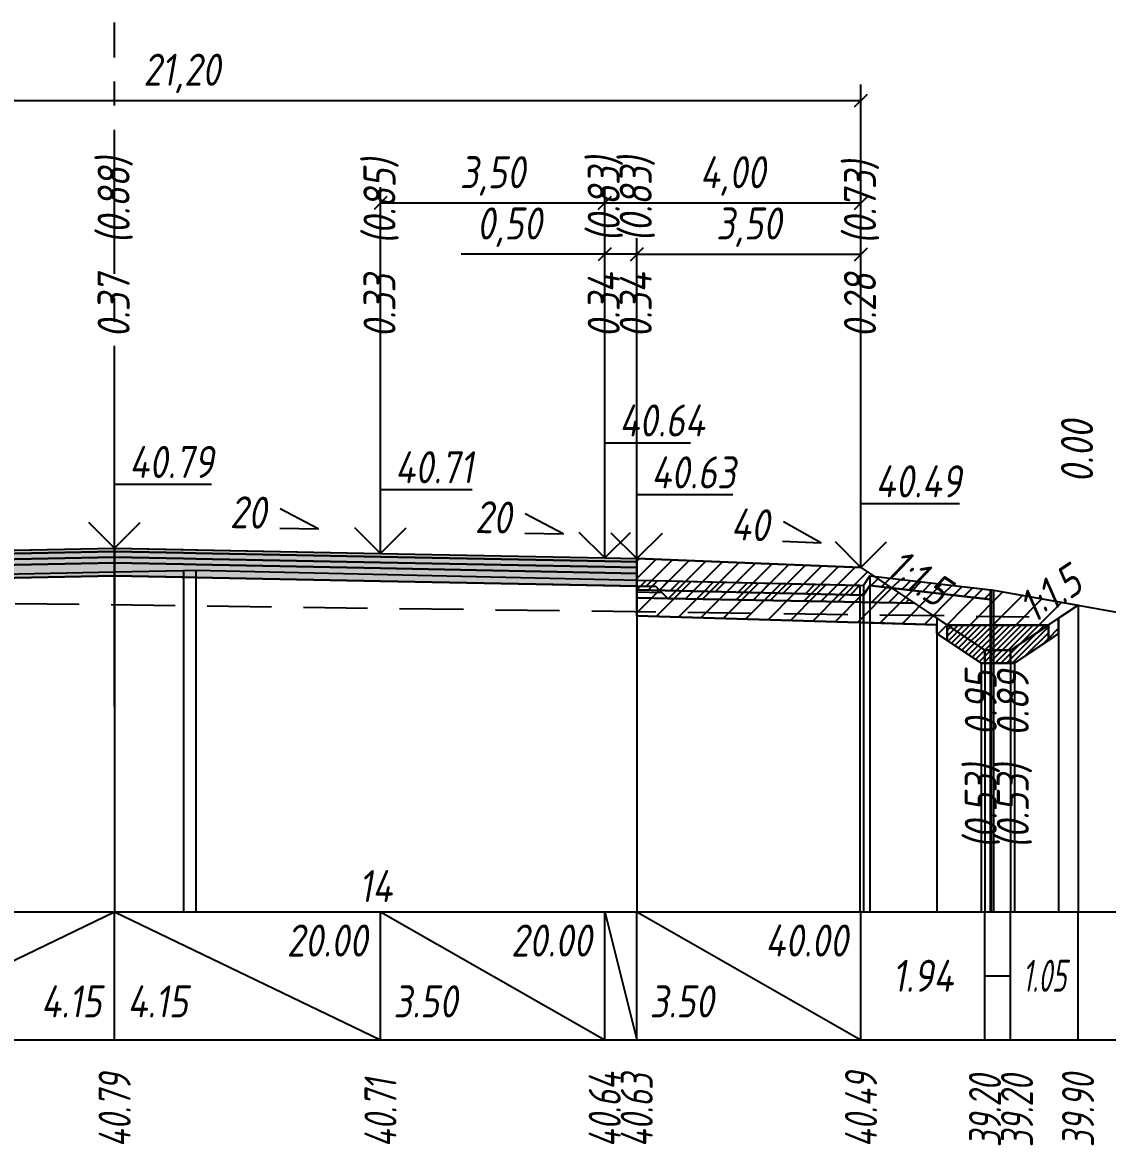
# Model space of a CAD drawing. Extents: x -717 to 1451, y -133302 to 233.
# Drawn here: x 163.4 to 248.1, y -112340.3 to -112252.6 of the extents above; entities that cross this region are included whole.
import ezdxf
from ezdxf.enums import TextEntityAlignment as Align

# ---------------------------------------------------------------- set-up
doc = ezdxf.new("R2010")
doc.units = 0
doc.linetypes.add('осевая2', pattern=[1.125, 0.75, -0.125, 0.125, -0.125])
doc.linetypes.add('штриховая', pattern=[0.75, 0.5, -0.25])
for name, color, linetype in [('Интерполированный поперечник', 2, 'Continuous'), ('Код_514', 1, 'Continuous'), ('Контур_0', 7, 'Continuous'), ('Контур_2521', 7, 'Continuous'), ('Контур_2564', 7, 'Continuous'), ('Контур_2660', 7, 'Continuous'), ('Контур_2665', 7, 'Continuous'), ('Контур_400', 7, 'Continuous'), ('Контур_508', 7, 'Continuous'), ('Контур_512', 7, 'Continuous'), ('Контур_513', 7, 'Continuous'), ('Контур_818', 7, 'Continuous'), ('Красный поперечник', 1, 'Continuous'), ('Объём_2501', 7, 'Continuous'), ('Объём_2564', 7, 'Continuous'), ('Объём_2650', 7, 'Continuous'), ('Объём_2660', 7, 'Continuous'), ('Объём_2661', 7, 'Continuous'), ('Объём_2662', 7, 'Continuous'), ('Объём_2663', 7, 'Continuous'), ('Объём_2664', 7, 'Continuous'), ('Объём_2665', 7, 'Continuous'), ('Объём_2666', 7, 'Continuous'), ('Объём_2667', 7, 'Continuous'), ('Объём_2668', 7, 'Continuous'), ('Объём_2669', 7, 'Continuous'), ('Объём_2675', 7, 'Continuous'), ('Ось', 1, 'осевая2'), ('Откосы', 7, 'Continuous'), ('Отметки покрытия', 7, 'Continuous'), ('Рабочие отметки', 7, 'Continuous'), ('Рабочие отметки доп.', 7, 'Continuous'), ('Слои выравнивания', 7, 'Continuous'), ('Таблица', 7, 'Continuous'), ('Уклоны проезжей части', 7, 'Continuous'), ('Черный поперечник', 3, 'Continuous')]:
    doc.layers.add(name, color=color, linetype=linetype)
for name, color, linetype, true_color in [('Контур_2540', 2, 'Continuous', 0xffff00), ('Контур_2560', 2, 'Continuous', 0xffff00), ('Контур_2561', 7, 'Continuous', 0xff8040), ('Контур_2562', 3, 'Continuous', 0x00ff00), ('Контур_2563', 7, 'Continuous', 0xff8000), ('Контур_2570', 7, 'Continuous', 0x80ff00), ('Контур_2583', 3, 'Continuous', 0x00ff00), ('Контур_2584', 3, 'Continuous', 0x00ff00), ('Контур_2725', 7, 'Continuous', 0x323232), ('Контур_2736', 4, 'Continuous', 0x00ffff), ('Контур_2737', 4, 'Continuous', 0x00ffff), ('Контур_2738', 4, 'Continuous', 0x00ffff), ('Контур_2739', 4, 'Continuous', 0x00ffff), ('Контур_2741', 4, 'Continuous', 0x00ffff), ('Контур_2742', 4, 'Continuous', 0x00ffff), ('Контур_2743', 4, 'Continuous', 0x00ffff), ('Контур_2744', 7, 'Continuous', 0xa4ffff), ('Контур_2745', 7, 'Continuous', 0xa4ffff), ('Контур_2747', 4, 'Continuous', 0x00ffff), ('Контур_2748', 4, 'Continuous', 0x00ffff), ('Контур_2749', 4, 'Continuous', 0x00ffff), ('Контур_2750', 4, 'Continuous', 0x00ffff), ('Контур_2751', 4, 'Continuous', 0x00ffff), ('Контур_2752', 4, 'Continuous', 0x00ffff), ('Контур_2760', 7, 'Continuous', 0x323232), ('Контур_2761', 7, 'Continuous', 0x323232), ('Контур_2762', 7, 'Continuous', 0x323232), ('Контур_2763', 7, 'Continuous', 0x323232), ('Контур_402', 7, 'Continuous', 0xff6464), ('Контур_703', 4, 'Continuous', 0x00ffff), ('Контур_705', 4, 'Continuous', 0x00ffff), ('Контур_707', 4, 'Continuous', 0x00ffff), ('Контур_720', 131, 'Continuous', 0xaaffff), ('Объём_2520', 7, 'Continuous', 0x80ffff), ('Объём_2540', 2, 'Continuous', 0xffff00), ('Объём_2560', 2, 'Continuous', 0xffff00), ('Объём_2561', 7, 'Continuous', 0xff8040), ('Объём_2562', 3, 'Continuous', 0x00ff00), ('Объём_2563', 7, 'Continuous', 0xff8000), ('Объём_2570', 7, 'Continuous', 0x80ff00), ('Объём_2583', 3, 'Continuous', 0x00ff00), ('Объём_2584', 3, 'Continuous', 0x00ff00), ('Объём_2593', 3, 'Continuous', 0x00ff00), ('Объём_2597', 3, 'Continuous', 0x00ff00), ('Объём_2600', 7, 'Continuous', 0x808000), ('Объём_2620', 2, 'Continuous', 0xffff00), ('Объём_2746', 2, 'Continuous', 0xffff00)]:
    doc.layers.add(name, color=color, linetype=linetype, true_color=true_color)
doc.styles.get("Standard").update_dxf_attribs({"font": 'txt', "height": 2.5})
doc.styles.add('М', font='romand.shx', dxfattribs={"width": 0.8, "oblique": 10, "height": 2.5})
doc.dimstyles.new('ISO-25', dxfattribs={"dimtxt": 2.5, "dimasz": 2.5, "dimexe": 1.25, "dimexo": 0.625, "dimtad": 1, "dimtxsty": 'Standard', "dimcen": 2.5, "dimadec": 0, "dimazin": 0, "dimtfac": 1, "dimtmove": 0, "dimatfit": 3, "dimfxl": 1, "dimarcsym": 0})

# ---------------------------------------------------------------- blocks, each defined once
blk = doc.blocks.new('_Oblique')
at = {"color": 0, "linetype": 'ByBlock', "lineweight": -2}
blk.add_line((-0.5, -0.5), (0.5, 0.5), dxfattribs=at)
blk = doc.blocks.new('*D2304')
at = {"color": 0, "lineweight": -2, "transparency": 16777216}
for p, q in [((211.358, -112293.885), (211.358, -112269.445)), ((228.858, -112294.585), (228.858, -112269.445)), ((211.358, -112270.695), (228.858, -112270.695))]:
    blk.add_line(p, q, dxfattribs=at)
at = {"layer": 'Defpoints', "color": 0, "transparency": 16777216}
for p in [(228.858, -112270.695), (211.358, -112294.51), (228.858, -112295.21)]:
    blk.add_point(p, dxfattribs=at)
at = {"color": 0, "lineweight": -2, "transparency": 16777216, "rotation": 180}
blk.add_blockref('_Oblique', (211.358, -112270.695), dxfattribs=at)
at = {"color": 0, "lineweight": -2, "transparency": 16777216}
blk.add_blockref('_Oblique', (228.858, -112270.695), dxfattribs=at)
at = {"color": 0, "transparency": 16777216, "insert": (220.108, -112268.582), "char_height": 2.5, "width": 9.58333, "attachment_point": 5, "style": 'М'}
blk.add_mtext('3,50', dxfattribs=at)
blk = doc.blocks.new('*D2306')
at = {"color": 0, "lineweight": -2, "transparency": 16777216}
for p, q in [((208.858, -112293.835), (208.858, -112269.445)), ((211.358, -112293.885), (211.358, -112269.445)), ((208.858, -112270.695), (197.666, -112270.695)), ((211.358, -112270.695), (208.858, -112270.695))]:
    blk.add_line(p, q, dxfattribs=at)
at = {"layer": 'Defpoints', "color": 0, "transparency": 16777216}
for p in [(211.358, -112270.695), (208.858, -112294.46), (211.358, -112294.51)]:
    blk.add_point(p, dxfattribs=at)
at = {"color": 0, "lineweight": -2, "transparency": 16777216, "rotation": 180}
blk.add_blockref('_Oblique', (208.858, -112270.695), dxfattribs=at)
at = {"color": 0, "lineweight": -2, "transparency": 16777216}
blk.add_blockref('_Oblique', (211.358, -112270.695), dxfattribs=at)
at = {"color": 0, "transparency": 16777216, "insert": (201.428, -112268.582), "char_height": 2.5, "width": 9.16667, "attachment_point": 5, "style": 'М'}
blk.add_mtext('0,50', dxfattribs=at)
blk = doc.blocks.new('*D2308')
at = {"color": 0, "lineweight": -2, "transparency": 16777216}
for p, q in [((191.358, -112293.485), (191.358, -112265.445)), ((208.858, -112293.835), (208.858, -112265.445)), ((208.858, -112266.695), (191.358, -112266.695))]:
    blk.add_line(p, q, dxfattribs=at)
at = {"layer": 'Defpoints', "color": 0, "transparency": 16777216}
for p in [(191.358, -112266.695), (191.358, -112294.11), (208.858, -112294.46)]:
    blk.add_point(p, dxfattribs=at)
at = {"color": 0, "lineweight": -2, "transparency": 16777216, "rotation": 180}
blk.add_blockref('_Oblique', (191.358, -112266.695), dxfattribs=at)
at = {"color": 0, "lineweight": -2, "transparency": 16777216}
blk.add_blockref('_Oblique', (208.858, -112266.695), dxfattribs=at)
at = {"color": 0, "transparency": 16777216, "insert": (200.108, -112264.582), "char_height": 2.5, "width": 9.58333, "attachment_point": 5, "style": 'М'}
blk.add_mtext('3,50', dxfattribs=at)
blk = doc.blocks.new('*D2309')
at = {"color": 0, "lineweight": -2, "transparency": 16777216}
for p, q in [((208.858, -112293.835), (208.858, -112265.445)), ((228.858, -112294.585), (228.858, -112265.445)), ((228.858, -112266.695), (208.858, -112266.695))]:
    blk.add_line(p, q, dxfattribs=at)
at = {"layer": 'Defpoints', "color": 0, "transparency": 16777216}
for p in [(208.858, -112266.695), (208.858, -112294.46), (228.858, -112295.21)]:
    blk.add_point(p, dxfattribs=at)
at = {"color": 0, "lineweight": -2, "transparency": 16777216, "rotation": 180}
blk.add_blockref('_Oblique', (208.858, -112266.695), dxfattribs=at)
at = {"color": 0, "lineweight": -2, "transparency": 16777216}
blk.add_blockref('_Oblique', (228.858, -112266.695), dxfattribs=at)
at = {"color": 0, "transparency": 16777216, "insert": (218.858, -112264.582), "char_height": 2.5, "width": 9.16667, "attachment_point": 5, "style": 'М'}
blk.add_mtext('4,00', dxfattribs=at)
blk = doc.blocks.new('*D2311')
at = {"color": 0, "lineweight": -2, "transparency": 16777216}
for p, q in [((122.858, -112294.165), (122.858, -112257.445)), ((228.858, -112294.585), (228.858, -112257.445)), ((122.858, -112258.695), (228.858, -112258.695))]:
    blk.add_line(p, q, dxfattribs=at)
at = {"layer": 'Defpoints', "color": 0, "transparency": 16777216}
for p in [(228.858, -112258.695), (122.858, -112294.79), (228.858, -112295.21)]:
    blk.add_point(p, dxfattribs=at)
at = {"color": 0, "lineweight": -2, "transparency": 16777216, "rotation": 180}
blk.add_blockref('_Oblique', (122.858, -112258.695), dxfattribs=at)
at = {"color": 0, "lineweight": -2, "transparency": 16777216}
blk.add_blockref('_Oblique', (228.858, -112258.695), dxfattribs=at)
at = {"color": 0, "transparency": 16777216, "insert": (175.858, -112256.582), "char_height": 2.5, "width": 11.25, "attachment_point": 5, "style": 'М'}
blk.add_mtext('21,20', dxfattribs=at)

msp = doc.modelspace()

# ---------------------------------------------------------------- hatches: boundary and pattern name
at = {"layer": 'Объём_2563'}
h = msp.add_hatch(dxfattribs=at)
h.set_pattern_fill('ANSI31', color=256, scale=0.3)
h.paths.add_polyline_path([(213.776, -112297.546), (212.858, -112296.627), (211.358, -112296.597), (211.358, -112294.447), (228.858, -112295.147), (233.033, -112297.931)])
at = {"layer": 'Объём_2570'}
h = msp.add_hatch(dxfattribs=at)
h.set_pattern_fill('ANSI31', color=256, scale=0.2)
h.paths.add_polyline_path([(239.028, -112297.644), (229.552, -112296.536), (229.052, -112297.287), (211.358, -112296.882), (211.358, -112296.132), (229.052, -112296.537), (229.552, -112295.786), (239.028, -112296.894)])
at = {"layer": 'Объём_2600'}
h = msp.add_hatch(dxfattribs=at)
h.set_pattern_fill('ANSI31', color=6, scale=0.4)
h.paths.add_polyline_path([(229.052, -112297.287), (229.552, -112296.536), (239.028, -112297.644), (239.028, -112296.894), (239.212, -112296.916), (245.797, -112298.09), (244.284, -112299.098), (244.284, -112300.3), (243.484, -112300.833), (243.484, -112299.632), (235.585, -112299.632), (235.585, -112300.833), (234.784, -112300.3), (234.784, -112299.608), (211.358, -112298.905), (211.358, -112296.882)])
at = {"layer": 'Объём_2620'}
h = msp.add_hatch(dxfattribs=at)
h.set_pattern_fill('ANSI31', color=2, scale=0.1)
h.paths.add_polyline_path([(235.585, -112299.632), (243.484, -112299.632), (243.484, -112300.833), (240.837, -112302.598), (238.232, -112302.598), (235.585, -112300.833)])
at = {"layer": 'Слои выравнивания'}
for color, points in [(2, [(129.858, -112294.447), (132.358, -112294.397), (135.598, -112294.332), (149.858, -112294.047), (170.608, -112293.632), (170.608, -112293.882), (149.858, -112294.297), (135.598, -112294.582), (132.358, -112294.647), (129.858, -112294.697)]), (3, [(129.858, -112294.697), (132.358, -112294.647), (135.598, -112294.582), (149.858, -112294.297), (170.608, -112293.882), (170.608, -112294.332), (149.858, -112294.747), (135.598, -112295.032), (132.358, -112295.097), (129.858, -112295.147)]), (2, [(170.608, -112293.632), (175.983, -112293.74), (176.956, -112293.759), (191.358, -112294.047), (208.858, -112294.397), (211.358, -112294.447), (211.358, -112294.697), (208.858, -112294.647), (191.358, -112294.297), (176.956, -112294.009), (175.983, -112293.99), (170.608, -112293.882)]), (3, [(170.608, -112293.882), (175.983, -112293.99), (176.956, -112294.009), (191.358, -112294.297), (208.858, -112294.647), (211.358, -112294.697), (211.358, -112295.147), (208.858, -112295.097), (191.358, -112294.747), (176.956, -112294.459), (175.983, -112294.44), (170.608, -112294.332)]), (4, [(129.858, -112295.147), (132.358, -112295.097), (135.598, -112295.032), (149.858, -112294.747), (170.608, -112294.332), (170.608, -112294.782), (149.858, -112295.197), (135.598, -112295.482), (132.358, -112295.547), (129.858, -112295.597)]), (5, [(129.858, -112295.597), (132.358, -112295.547), (135.598, -112295.482), (149.858, -112295.197), (170.608, -112294.782), (170.608, -112295.782), (149.858, -112296.197), (135.598, -112296.482), (132.358, -112296.547), (129.858, -112296.597)]), (4, [(170.608, -112294.332), (175.983, -112294.44), (176.956, -112294.459), (191.358, -112294.747), (208.858, -112295.097), (211.358, -112295.147), (211.358, -112295.597), (208.858, -112295.547), (191.358, -112295.197), (176.956, -112294.909), (175.983, -112294.89), (170.608, -112294.782)]), (5, [(170.608, -112294.782), (175.983, -112294.89), (176.956, -112294.909), (191.358, -112295.197), (208.858, -112295.547), (211.358, -112295.597), (211.358, -112296.597), (208.858, -112296.547), (191.358, -112296.197), (176.956, -112295.909), (175.983, -112295.89), (170.608, -112295.782)])]:
    msp.add_hatch(color=color, dxfattribs=at).paths.add_polyline_path(points)

# ---------------------------------------------------------------- linework, layer by layer
at = {"layer": 'Интерполированный поперечник', "linetype": 'штриховая', "ltscale": 10, "flags": 128}
msp.add_lwpolyline([(110.348, -112297.251), (241.985, -112298.98)], dxfattribs=at)
at = {"layer": 'Код_514'}
for p, q in [((149.858, -112332), (170.608, -112322)), ((170.608, -112332), (170.608, -112322)), ((170.608, -112322), (191.358, -112332)), ((191.358, -112332), (191.358, -112322)), ((191.358, -112322), (208.858, -112332)), ((208.858, -112332), (208.858, -112322)), ((208.858, -112322), (211.358, -112332)), ((211.358, -112332), (211.358, -112322)), ((211.358, -112322), (228.858, -112332)), ((228.858, -112332), (228.858, -112322)), ((238.534, -112332), (238.534, -112322)), ((240.534, -112332), (240.534, -112322)), ((245.797, -112332), (245.797, -112322)), ((238.534, -112327), (240.534, -112327))]:
    msp.add_line(p, q, dxfattribs=at)
at = {"layer": 'Контур_0', "flags": 128}
for points in [[(228.858, -112295.147), (234.459, -112298.881), (234.459, -112298.881), (234.459, -112298.881), (234.459, -112298.881), (234.459, -112298.881), (234.459, -112298.881), (234.459, -112298.881), (234.459, -112298.881), (234.459, -112298.881), (234.459, -112298.881), (234.459, -112298.881), (234.459, -112298.881), (234.459, -112298.881), (234.459, -112298.881), (238.534, -112301.598)], [(228.858, -112295.147), (234.459, -112298.881), (234.459, -112298.881), (234.459, -112298.881), (234.459, -112298.881), (234.459, -112298.881), (234.459, -112298.881), (234.459, -112298.881), (234.459, -112298.881), (234.459, -112298.881), (234.459, -112298.881), (234.459, -112298.881), (234.459, -112298.881), (234.459, -112298.881), (234.459, -112298.881), (238.534, -112301.598), (240.534, -112301.598), (245.797, -112298.09), (245.797, -112298.09), (245.797, -112298.09), (245.797, -112298.09), (245.797, -112298.09), (245.797, -112298.09), (245.797, -112298.09), (245.797, -112298.09), (245.797, -112298.09), (245.797, -112298.09), (245.797, -112298.09), (245.797, -112298.09), (245.797, -112298.09)], [(211.358, -112297.497), (211.358, -112296.597), (212.858, -112296.627), (213.776, -112297.546), (211.358, -112297.497), (211.358, -112297.497)], [(211.358, -112296.597), (212.858, -112296.627), (213.776, -112297.546), (233.033, -112297.931)]]:
    msp.add_lwpolyline(points, dxfattribs=at)
at = {"layer": 'Контур_2521', "color": 250, "flags": 128}
msp.add_lwpolyline([(211.358, -112297.047), (213.317, -112297.086)], dxfattribs=at)
at = {"layer": 'Контур_2540', "flags": 128}
msp.add_lwpolyline([(211.358, -112297.497), (233.033, -112297.931), (234.784, -112299.098), (234.784, -112299.608), (211.358, -112298.905), (211.358, -112297.497), (211.358, -112297.497)], dxfattribs=at)
at = {"layer": 'Контур_2560', "flags": 128}
msp.add_lwpolyline([(211.358, -112294.447), (228.858, -112295.147), (228.858, -112295.147), (228.858, -112295.147)], dxfattribs=at)
at = {"layer": 'Контур_2561', "flags": 128}
msp.add_lwpolyline([(211.358, -112294.447), (211.358, -112294.447), (228.858, -112295.147), (228.858, -112295.147), (211.358, -112294.447)], dxfattribs=at)
at = {"layer": 'Контур_2562', "flags": 128}
msp.add_lwpolyline([(228.858, -112295.147), (228.858, -112295.147), (228.858, -112295.147), (228.858, -112295.147), (228.858, -112295.147)], dxfattribs=at)
at = {"layer": 'Контур_2563', "flags": 128}
msp.add_lwpolyline([(213.776, -112297.546), (212.858, -112296.627), (211.358, -112296.597), (211.358, -112294.447), (228.858, -112295.147), (233.033, -112297.931), (213.776, -112297.546), (213.776, -112297.546)], dxfattribs=at)
at = {"layer": 'Контур_2564', "flags": 128}
msp.add_lwpolyline([(211.358, -112294.447), (228.858, -112295.147)], dxfattribs=at)
at = {"layer": 'Контур_2570', "flags": 128}
msp.add_lwpolyline([(211.358, -112296.882), (228.774, -112297.28), (229.052, -112297.287), (229.552, -112296.536), (238.931, -112297.632), (239.028, -112297.644), (239.028, -112296.894), (239.212, -112296.916), (250.567, -112298.94), (257.309, -112299.666), (264.32, -112301.142), (270.797, -112302)], dxfattribs=at)
at = {"layer": 'Контур_2583', "flags": 128}
for points in [[(238.534, -112301.598), (234.784, -112299.098), (234.784, -112300.3), (238.232, -112302.598), (238.534, -112302.598), (238.534, -112301.598)], [(244.284, -112300.3), (244.284, -112299.098), (240.534, -112301.598), (240.534, -112302.598), (240.837, -112302.598), (244.284, -112300.3)]]:
    msp.add_lwpolyline(points, dxfattribs=at)
at = {"layer": 'Контур_2584', "flags": 128}
msp.add_lwpolyline([(238.534, -112301.598), (238.534, -112302.598), (240.534, -112302.598), (240.534, -112301.598), (238.534, -112301.598)], dxfattribs=at)
at = {"layer": 'Контур_2660', "flags": 128}
msp.add_lwpolyline([(211.358, -112298.905), (234.784, -112299.608)], dxfattribs=at)
at = {"layer": 'Контур_2665', "flags": 128}
msp.add_lwpolyline([(228.858, -112295.147), (228.858, -112295.147)], dxfattribs=at)
at = {"layer": 'Контур_2725', "flags": 128}
msp.add_lwpolyline([(129.858, -112296.597), (132.358, -112296.547), (135.598, -112296.482), (149.858, -112296.197), (170.608, -112295.782), (175.983, -112295.89), (176.956, -112295.909), (191.358, -112296.197), (208.858, -112296.547), (211.358, -112296.597)], dxfattribs=at)
at = {"layer": 'Контур_2736', "flags": 128}
for points in [[(228.858, -112295.147), (234.459, -112298.881)], [(234.459, -112298.881), (238.534, -112301.598)]]:
    msp.add_lwpolyline(points, dxfattribs=at)
at = {"layer": 'Контур_2737', "flags": 128}
msp.add_lwpolyline([(234.459, -112298.881), (234.459, -112298.881)], dxfattribs=at)
at = {"layer": 'Контур_2738', "flags": 128}
msp.add_lwpolyline([(234.459, -112298.881), (234.459, -112298.881)], dxfattribs=at)
at = {"layer": 'Контур_2739', "flags": 128}
msp.add_lwpolyline([(234.459, -112298.881), (234.459, -112298.881)], dxfattribs=at)
at = {"layer": 'Контур_2741', "flags": 128}
msp.add_lwpolyline([(245.797, -112298.09), (245.797, -112298.09)], dxfattribs=at)
at = {"layer": 'Контур_2742', "flags": 128}
msp.add_lwpolyline([(245.797, -112298.09), (245.797, -112298.09)], dxfattribs=at)
at = {"layer": 'Контур_2743', "flags": 128}
msp.add_lwpolyline([(245.797, -112298.09), (245.797, -112298.09)], dxfattribs=at)
at = {"layer": 'Контур_2744', "flags": 128}
msp.add_lwpolyline([(245.797, -112298.09), (245.797, -112298.09)], dxfattribs=at)
msp.add_lwpolyline([(245.797, -112298.09), (245.797, -112298.09)], dxfattribs=at)
msp.add_lwpolyline([(245.797, -112298.09), (245.797, -112298.09)], dxfattribs=at)
msp.add_lwpolyline([(245.797, -112298.09), (245.797, -112298.09)], dxfattribs=at)
msp.add_lwpolyline([(245.797, -112298.09), (245.797, -112298.09)], dxfattribs=at)
msp.add_lwpolyline([(245.797, -112298.09), (245.797, -112298.09)], dxfattribs=at)
at = {"layer": 'Контур_2745', "flags": 128}
msp.add_lwpolyline([(234.459, -112298.881), (234.459, -112298.881)], dxfattribs=at)
msp.add_lwpolyline([(234.459, -112298.881), (234.459, -112298.881)], dxfattribs=at)
msp.add_lwpolyline([(234.459, -112298.881), (234.459, -112298.881)], dxfattribs=at)
msp.add_lwpolyline([(234.459, -112298.881), (234.459, -112298.881)], dxfattribs=at)
msp.add_lwpolyline([(234.459, -112298.881), (234.459, -112298.881)], dxfattribs=at)
msp.add_lwpolyline([(234.459, -112298.881), (234.459, -112298.881)], dxfattribs=at)
at = {"layer": 'Контур_2747', "flags": 128}
msp.add_lwpolyline([(234.459, -112298.881), (234.459, -112298.881)], dxfattribs=at)
at = {"layer": 'Контур_2748', "flags": 128}
msp.add_lwpolyline([(234.459, -112298.881), (234.459, -112298.881)], dxfattribs=at)
at = {"layer": 'Контур_2749', "flags": 128}
msp.add_lwpolyline([(234.459, -112298.881), (234.459, -112298.881)], dxfattribs=at)
at = {"layer": 'Контур_2750', "flags": 128}
msp.add_lwpolyline([(245.797, -112298.09), (245.797, -112298.09)], dxfattribs=at)
at = {"layer": 'Контур_2751', "flags": 128}
msp.add_lwpolyline([(245.797, -112298.09), (245.797, -112298.09)], dxfattribs=at)
at = {"layer": 'Контур_2752', "flags": 128}
msp.add_lwpolyline([(245.797, -112298.09), (245.797, -112298.09)], dxfattribs=at)
at = {"layer": 'Контур_2760', "flags": 128}
msp.add_lwpolyline([(129.858, -112294.447), (132.358, -112294.397), (135.598, -112294.332), (149.858, -112294.047), (170.608, -112293.632), (175.983, -112293.74), (176.956, -112293.759), (191.358, -112294.047), (208.858, -112294.397), (211.358, -112294.447)], dxfattribs=at)
at = {"layer": 'Контур_2761', "flags": 128}
msp.add_lwpolyline([(129.858, -112294.697), (132.358, -112294.647), (135.598, -112294.582), (149.858, -112294.297), (170.608, -112293.882), (175.983, -112293.99), (176.956, -112294.009), (191.358, -112294.297), (208.858, -112294.647), (211.358, -112294.697)], dxfattribs=at)
at = {"layer": 'Контур_2762', "flags": 128}
msp.add_lwpolyline([(129.858, -112295.147), (132.358, -112295.097), (135.598, -112295.032), (149.858, -112294.747), (170.608, -112294.332), (175.983, -112294.44), (176.956, -112294.459), (191.358, -112294.747), (208.858, -112295.097), (211.358, -112295.147)], dxfattribs=at)
at = {"layer": 'Контур_2763', "flags": 128}
msp.add_lwpolyline([(129.858, -112295.597), (132.358, -112295.547), (135.598, -112295.482), (149.858, -112295.197), (170.608, -112294.782), (175.983, -112294.89), (176.956, -112294.909), (191.358, -112295.197), (208.858, -112295.547), (211.358, -112295.597)], dxfattribs=at)
at = {"layer": 'Контур_400', "flags": 128}
for points in [[(129.858, -112294.447), (132.358, -112294.397), (132.358, -112294.397), (132.358, -112294.397), (132.358, -112294.397), (132.358, -112294.397), (132.358, -112294.397), (149.858, -112294.047), (170.608, -112293.632)], [(170.608, -112293.632), (191.358, -112294.047), (208.858, -112294.397), (208.858, -112294.397), (208.858, -112294.397), (208.858, -112294.397), (208.858, -112294.397), (208.858, -112294.397), (211.358, -112294.447)]]:
    msp.add_lwpolyline(points, dxfattribs=at)
at = {"layer": 'Контур_402', "flags": 128}
msp.add_lwpolyline([(116.386, -112299.309), (129.858, -112298.905), (129.858, -112296.597), (170.608, -112295.782), (211.358, -112296.597), (211.358, -112298.905), (234.784, -112299.608)], dxfattribs=at)
at = {"layer": 'Контур_508', "flags": 128}
msp.add_lwpolyline([(105, -112297.784), (106.886, -112299.042), (106.886, -112300.244), (110.334, -112302.542), (110.636, -112302.542), (112.636, -112302.542), (112.939, -112302.542), (116.386, -112300.244), (116.386, -112299.309), (129.858, -112298.905), (129.858, -112296.597), (170.608, -112295.782), (211.358, -112296.597), (211.358, -112298.905), (234.784, -112299.608), (234.784, -112300.3), (238.232, -112302.598), (238.534, -112302.598), (240.534, -112302.598), (240.837, -112302.598), (244.284, -112300.3), (244.284, -112299.098), (245.797, -112298.09)], dxfattribs=at)
at = {"layer": 'Контур_512', "flags": 128}
msp.add_lwpolyline([(211.358, -112298.905), (234.784, -112299.608), (234.784, -112300.3), (238.232, -112302.598), (238.534, -112302.598), (240.534, -112302.598), (240.837, -112302.598), (244.284, -112300.3), (244.284, -112299.098), (245.797, -112298.09)], dxfattribs=at)
at = {"layer": 'Контур_513', "flags": 128}
msp.add_lwpolyline([(105, -112297.784), (106.886, -112299.042), (106.886, -112300.244), (110.334, -112302.542), (110.636, -112302.542), (112.636, -112302.542), (112.939, -112302.542), (116.386, -112300.244), (116.386, -112299.309), (129.858, -112298.905), (129.858, -112296.597), (170.608, -112295.782), (211.358, -112296.597), (211.358, -112298.905), (234.784, -112299.608), (234.784, -112300.3), (238.232, -112302.598), (238.534, -112302.598), (240.534, -112302.598), (240.837, -112302.598), (244.284, -112300.3), (244.284, -112299.098), (245.797, -112298.09)], dxfattribs=at)
at = {"layer": 'Контур_703', "flags": 128}
msp.add_lwpolyline([(228.858, -112295.147), (234.459, -112298.881)], dxfattribs=at)
at = {"layer": 'Контур_705', "flags": 128}
msp.add_lwpolyline([(234.459, -112298.881), (234.459, -112298.881)], dxfattribs=at)
at = {"layer": 'Контур_707', "flags": 128}
msp.add_lwpolyline([(240.534, -112301.598), (245.797, -112298.09)], dxfattribs=at)
at = {"layer": 'Контур_720', "flags": 128}
msp.add_lwpolyline([(238.534, -112301.598), (240.534, -112301.598)], dxfattribs=at)
at = {"layer": 'Контур_818', "flags": 128}
msp.add_lwpolyline([(211.358, -112296.882), (228.774, -112297.28), (229.052, -112297.287), (229.552, -112296.536), (238.931, -112297.632), (239.028, -112297.644), (239.028, -112296.894), (239.212, -112296.916), (245.797, -112298.09)], dxfattribs=at)
at = {"layer": 'Красный поперечник'}
for p, q in [((149.858, -112294.047), (170.608, -112293.632)), ((170.608, -112293.632), (191.358, -112294.047)), ((191.358, -112294.047), (208.858, -112294.397)), ((208.858, -112294.397), (211.358, -112294.447)), ((211.358, -112294.447), (228.858, -112295.147)), ((228.858, -112295.147), (238.534, -112301.598)), ((240.534, -112301.598), (245.797, -112298.09)), ((245.797, -112298.09), (245.797, -112322)), ((211.358, -112298.905), (211.358, -112322)), ((244.284, -112299.098), (244.284, -112322)), ((234.784, -112299.608), (234.784, -112322)), ((234.784, -112300.3), (234.784, -112322)), ((244.284, -112300.3), (244.284, -112322)), ((238.534, -112301.598), (240.534, -112301.598)), ((238.232, -112302.598), (238.232, -112322)), ((238.534, -112302.598), (238.534, -112322)), ((240.534, -112302.598), (240.534, -112322)), ((240.837, -112302.598), (240.837, -112322))]:
    msp.add_line(p, q, dxfattribs=at)
at = {"layer": 'Объём_2501', "flags": 128}
for points in [[(129.858, -112294.447), (132.358, -112294.397), (132.358, -112294.397), (132.358, -112294.397), (132.358, -112294.397), (132.358, -112294.397), (132.358, -112294.397), (149.858, -112294.047), (170.608, -112293.632)], [(170.608, -112293.632), (191.358, -112294.047), (208.858, -112294.397), (208.858, -112294.397), (208.858, -112294.397), (208.858, -112294.397), (208.858, -112294.397), (208.858, -112294.397), (211.358, -112294.447)]]:
    msp.add_lwpolyline(points, dxfattribs=at)
at = {"layer": 'Объём_2520', "color": 250, "flags": 128}
msp.add_lwpolyline([(211.358, -112297.497), (211.358, -112296.597), (212.858, -112296.627), (213.776, -112297.546), (211.358, -112297.497), (211.358, -112297.497)], dxfattribs=at)
at = {"layer": 'Объём_2540', "flags": 128}
msp.add_lwpolyline([(211.358, -112297.497), (233.033, -112297.931), (234.784, -112299.098), (234.784, -112299.608), (211.358, -112298.905), (211.358, -112297.497), (211.358, -112297.497)], dxfattribs=at)
at = {"layer": 'Объём_2560', "flags": 128}
msp.add_lwpolyline([(211.358, -112294.447), (228.858, -112295.147), (228.858, -112295.147), (228.858, -112295.147)], dxfattribs=at)
at = {"layer": 'Объём_2561', "flags": 128}
msp.add_lwpolyline([(211.358, -112294.447), (211.358, -112294.447), (228.858, -112295.147), (228.858, -112295.147), (211.358, -112294.447)], dxfattribs=at)
at = {"layer": 'Объём_2562', "flags": 128}
msp.add_lwpolyline([(228.858, -112295.147), (228.858, -112295.147), (228.858, -112295.147), (228.858, -112295.147), (228.858, -112295.147)], dxfattribs=at)
at = {"layer": 'Объём_2563', "color": 250, "flags": 128}
msp.add_lwpolyline([(213.776, -112297.546), (212.858, -112296.627), (211.358, -112296.597), (211.358, -112294.447), (228.858, -112295.147), (233.033, -112297.931), (213.776, -112297.546), (213.776, -112297.546)], dxfattribs=at)
at = {"layer": 'Объём_2564', "flags": 128}
msp.add_lwpolyline([(211.358, -112294.447), (228.858, -112295.147)], dxfattribs=at)
at = {"layer": 'Объём_2570', "flags": 128}
msp.add_lwpolyline([(239.028, -112297.644), (229.552, -112296.536), (229.052, -112297.287), (211.358, -112296.882), (211.358, -112296.882), (211.358, -112296.132), (211.358, -112296.132), (229.052, -112296.537), (229.552, -112295.786), (239.028, -112296.894), (239.028, -112297.644), (239.028, -112297.644)], dxfattribs=at)
at = {"layer": 'Объём_2583', "flags": 128}
for points in [[(238.534, -112301.598), (234.784, -112299.098), (234.784, -112300.3), (238.232, -112302.598), (238.534, -112302.598), (238.534, -112301.598)], [(244.284, -112300.3), (244.284, -112299.098), (240.534, -112301.598), (240.534, -112302.598), (240.837, -112302.598), (244.284, -112300.3)]]:
    msp.add_lwpolyline(points, dxfattribs=at)
at = {"layer": 'Объём_2584', "flags": 128}
msp.add_lwpolyline([(238.534, -112301.598), (238.534, -112302.598), (240.534, -112302.598), (240.534, -112301.598), (238.534, -112301.598)], dxfattribs=at)
at = {"layer": 'Объём_2593', "flags": 128}
for points in [[(234.784, -112299.098), (238.534, -112301.598)], [(240.534, -112301.598), (244.284, -112299.098)]]:
    msp.add_lwpolyline(points, dxfattribs=at)
at = {"layer": 'Объём_2597', "flags": 128}
msp.add_lwpolyline([(238.534, -112301.598), (240.534, -112301.598)], dxfattribs=at)
at = {"layer": 'Объём_2620', "flags": 128}
msp.add_lwpolyline([(235.585, -112299.632), (243.484, -112299.632), (243.484, -112300.833), (240.837, -112302.598), (238.232, -112302.598), (235.585, -112300.833), (235.585, -112299.632), (235.585, -112299.632)], dxfattribs=at)
at = {"layer": 'Объём_2650', "color": 6, "flags": 128}
msp.add_lwpolyline([(229.052, -112297.287), (229.552, -112296.536), (239.028, -112297.644), (239.028, -112296.894), (239.212, -112296.916), (245.797, -112298.09), (244.284, -112299.098), (244.284, -112300.3), (243.484, -112300.833), (243.484, -112299.632), (235.585, -112299.632), (235.585, -112300.833), (234.784, -112300.3), (234.784, -112299.608), (211.358, -112298.905), (211.358, -112296.882), (229.052, -112297.287), (229.052, -112297.287)], dxfattribs=at)
at = {"layer": 'Объём_2660', "flags": 128}
msp.add_lwpolyline([(211.358, -112298.905), (234.784, -112299.608)], dxfattribs=at)
at = {"layer": 'Объём_2661', "flags": 128}
msp.add_lwpolyline([(228.858, -112295.147), (234.459, -112298.881), (235.585, -112299.632)], dxfattribs=at)
at = {"layer": 'Объём_2662', "flags": 128}
msp.add_lwpolyline([(243.484, -112299.632), (245.797, -112298.09)], dxfattribs=at)
at = {"layer": 'Объём_2663', "flags": 128}
for points in [[(235.585, -112299.632), (238.534, -112301.598)], [(240.534, -112301.598), (243.484, -112299.632)]]:
    msp.add_lwpolyline(points, dxfattribs=at)
at = {"layer": 'Объём_2664', "flags": 128}
msp.add_lwpolyline([(238.534, -112301.598), (240.534, -112301.598)], dxfattribs=at)
at = {"layer": 'Объём_2665', "flags": 128}
msp.add_lwpolyline([(228.858, -112295.147), (228.858, -112295.147)], dxfattribs=at)
at = {"layer": 'Объём_2666', "flags": 128}
for points in [[(228.858, -112295.147), (234.459, -112298.881)], [(234.459, -112298.881), (235.585, -112299.632)]]:
    msp.add_lwpolyline(points, dxfattribs=at)
at = {"layer": 'Объём_2667', "flags": 128}
for points in [[(245.797, -112298.09), (245.797, -112298.09)], [(234.459, -112298.881), (234.459, -112298.881)]]:
    msp.add_lwpolyline(points, dxfattribs=at)
at = {"layer": 'Объём_2668', "flags": 128}
for points in [[(245.797, -112298.09), (245.797, -112298.09)], [(234.459, -112298.881), (234.459, -112298.881)]]:
    msp.add_lwpolyline(points, dxfattribs=at)
at = {"layer": 'Объём_2669', "flags": 128}
for points in [[(245.797, -112298.09), (245.797, -112298.09)], [(234.459, -112298.881), (234.459, -112298.881)]]:
    msp.add_lwpolyline(points, dxfattribs=at)
at = {"layer": 'Объём_2675', "flags": 128}
for points in [[(245.797, -112298.09), (245.797, -112298.09)], [(245.797, -112298.09), (245.797, -112298.09)], [(245.797, -112298.09), (245.797, -112298.09)], [(245.797, -112298.09), (245.797, -112298.09)], [(245.797, -112298.09), (245.797, -112298.09)], [(245.797, -112298.09), (245.797, -112298.09)], [(234.459, -112298.881), (234.459, -112298.881)], [(234.459, -112298.881), (234.459, -112298.881)], [(234.459, -112298.881), (234.459, -112298.881)], [(234.459, -112298.881), (234.459, -112298.881)], [(234.459, -112298.881), (234.459, -112298.881)], [(234.459, -112298.881), (234.459, -112298.881)]]:
    msp.add_lwpolyline(points, dxfattribs=at)
at = {"layer": 'Объём_2746', "flags": 128}
msp.add_lwpolyline([(240.837, -112302.598), (238.232, -112302.598), (234.784, -112300.3), (234.784, -112299.608), (229.052, -112299.436), (229.052, -112297.287), (229.552, -112296.536), (231.237, -112296.733), (238.534, -112301.598), (240.534, -112301.598), (244.284, -112299.098), (244.284, -112300.3), (240.837, -112302.598), (240.837, -112302.598)], dxfattribs=at)
at = {"layer": 'Ось', "ltscale": 15}
msp.add_line((170.608, -112305.971), (170.608, -112252.603), dxfattribs=at)
at = {"layer": 'Откосы', "color": 1, "flags": 128}
for points in [[(183.496, -112292.073), (186.496, -112292.133), (183.526, -112290.573)], [(202.621, -112292.456), (205.621, -112292.516), (202.651, -112290.956)], [(222.74, -112293.082), (225.737, -112293.202), (222.8, -112291.583)]]:
    msp.add_lwpolyline(points, dxfattribs=at)
at = {"layer": 'Отметки покрытия', "color": 1}
for p, q in [((208.858, -112294.397), (208.858, -112285.397)), ((208.858, -112285.397), (215.558, -112285.397)), ((170.608, -112293.632), (170.608, -112288.632)), ((170.608, -112288.632), (178.158, -112288.632)), ((191.358, -112294.047), (191.358, -112289.047)), ((191.358, -112289.047), (198.508, -112289.047)), ((211.358, -112294.447), (211.358, -112289.447)), ((211.358, -112289.447), (218.858, -112289.447)), ((228.858, -112295.147), (228.858, -112290.147)), ((228.858, -112290.147), (236.558, -112290.147)), ((170.608, -112293.632), (168.608, -112291.632)), ((170.608, -112293.632), (172.608, -112291.632)), ((191.358, -112294.047), (189.358, -112292.047)), ((191.358, -112294.047), (193.358, -112292.047)), ((208.858, -112294.397), (206.858, -112292.397)), ((208.858, -112294.397), (210.858, -112292.397)), ((211.358, -112294.447), (209.358, -112292.447)), ((211.358, -112294.447), (213.358, -112292.447)), ((228.858, -112295.147), (226.858, -112293.147)), ((228.858, -112295.147), (230.858, -112293.147))]:
    msp.add_line(p, q, dxfattribs=at)
at = {"layer": 'Слои выравнивания'}
for p, q in [((170.608, -112293.632), (170.608, -112322)), ((211.358, -112294.447), (211.358, -112322))]:
    msp.add_line(p, q, dxfattribs=at)
at = {"layer": 'Слои выравнивания', "color": 2, "flags": 128}
for points in [[(129.858, -112294.447), (132.358, -112294.397), (135.598, -112294.332), (149.858, -112294.047), (170.608, -112293.632), (170.608, -112293.882), (149.858, -112294.297), (135.598, -112294.582), (132.358, -112294.647), (129.858, -112294.697)], [(170.608, -112293.632), (175.983, -112293.74), (176.956, -112293.759), (191.358, -112294.047), (208.858, -112294.397), (211.358, -112294.447), (211.358, -112294.697), (208.858, -112294.647), (191.358, -112294.297), (176.956, -112294.009), (175.983, -112293.99), (170.608, -112293.882)]]:
    msp.add_lwpolyline(points, close=True, dxfattribs=at)
at = {"layer": 'Слои выравнивания', "color": 3, "flags": 128}
for points in [[(129.858, -112294.697), (132.358, -112294.647), (135.598, -112294.582), (149.858, -112294.297), (170.608, -112293.882), (170.608, -112294.332), (149.858, -112294.747), (135.598, -112295.032), (132.358, -112295.097), (129.858, -112295.147)], [(170.608, -112293.882), (175.983, -112293.99), (176.956, -112294.009), (191.358, -112294.297), (208.858, -112294.647), (211.358, -112294.697), (211.358, -112295.147), (208.858, -112295.097), (191.358, -112294.747), (176.956, -112294.459), (175.983, -112294.44), (170.608, -112294.332)]]:
    msp.add_lwpolyline(points, close=True, dxfattribs=at)
at = {"layer": 'Слои выравнивания', "color": 4, "flags": 128}
for points in [[(129.858, -112295.147), (132.358, -112295.097), (135.598, -112295.032), (149.858, -112294.747), (170.608, -112294.332), (170.608, -112294.782), (149.858, -112295.197), (135.598, -112295.482), (132.358, -112295.547), (129.858, -112295.597)], [(170.608, -112294.332), (175.983, -112294.44), (176.956, -112294.459), (191.358, -112294.747), (208.858, -112295.097), (211.358, -112295.147), (211.358, -112295.597), (208.858, -112295.547), (191.358, -112295.197), (176.956, -112294.909), (175.983, -112294.89), (170.608, -112294.782)]]:
    msp.add_lwpolyline(points, close=True, dxfattribs=at)
at = {"layer": 'Слои выравнивания', "color": 5, "flags": 128}
for points in [[(129.858, -112295.597), (132.358, -112295.547), (135.598, -112295.482), (149.858, -112295.197), (170.608, -112294.782), (170.608, -112295.782), (149.858, -112296.197), (135.598, -112296.482), (132.358, -112296.547), (129.858, -112296.597)], [(170.608, -112294.782), (175.983, -112294.89), (176.956, -112294.909), (191.358, -112295.197), (208.858, -112295.547), (211.358, -112295.597), (211.358, -112296.597), (208.858, -112296.547), (191.358, -112296.197), (176.956, -112295.909), (175.983, -112295.89), (170.608, -112295.782)]]:
    msp.add_lwpolyline(points, close=True, dxfattribs=at)
at = {"layer": 'Таблица'}
for p, q in [((80, -112322), (270.797, -112322)), ((80, -112332), (270.797, -112332))]:
    msp.add_line(p, q, dxfattribs=at)
at = {"layer": 'Черный поперечник', "color": 7}
for p, q in [((170.608, -112295.472), (170.608, -112322)), ((175.983, -112295.361), (175.983, -112322)), ((176.956, -112295.346), (176.956, -112322)), ((229.552, -112295.786), (229.552, -112322)), ((228.774, -112296.53), (228.774, -112322)), ((229.052, -112296.537), (229.052, -112322)), ((238.931, -112296.882), (238.931, -112322)), ((239.028, -112296.894), (239.028, -112322)), ((239.212, -112296.916), (239.212, -112322))]:
    msp.add_line(p, q, dxfattribs=at)
at = {"layer": 'Черный поперечник', "flags": 128}
msp.add_lwpolyline([(135.598, -112296.194), (170.608, -112295.472), (175.983, -112295.361), (176.956, -112295.346), (228.774, -112296.53), (229.052, -112296.537), (229.552, -112295.786), (238.931, -112296.882), (239.028, -112296.894), (239.212, -112296.916), (250.567, -112298.94)], dxfattribs=at)

# ---------------------------------------------------------------- texts
at = {"layer": 'Код_514', "style": 'М', "oblique": 10, "width": 0.8}
for s, p in [('20.00', (190.358, -112323)), ('20.00', (207.858, -112323)), ('40.00', (227.858, -112323))]:
    msp.add_text(s, height=2.5, dxfattribs=at).set_placement(p, align=Align.TOP_RIGHT)
at = {"layer": 'Код_514', "style": 'М', "oblique": 10}
for s, width, p in [('1.94', 0.8, (233.696, -112327)), ('1.05', 0.6, (243.166, -112327))]:
    msp.add_text(s, height=2.5, dxfattribs=dict(at, width=width)).set_placement(p, align=Align.MIDDLE_CENTER)
at = {"layer": 'Код_514', "style": 'М', "oblique": 10, "width": 0.8}
msp.add_text('4.15', height=2.5, dxfattribs=at).set_placement((169.608, -112331), align=Align.BOTTOM_RIGHT)
for s, p in [('4.15', (171.608, -112331)), ('3.50', (192.358, -112331)), ('3.50', (212.358, -112331))]:
    msp.add_text(s, height=2.5, dxfattribs=at).set_placement(p, align=Align.BOTTOM_LEFT)
at = {"layer": 'Код_514', "style": 'М', "oblique": 10, "width": 0.7}
for s, p in [('40.79', (170.608, -112340.382)), ('40.64', (208.858, -112340.382)), ('40.63', (211.358, -112340.382)), ('40.49', (228.858, -112340.382)), ('39.90', (245.797, -112340.382)), ('40.71', (191.358, -112340.382)), ('39.20', (238.534, -112340.382)), ('39.20', (241.034, -112340.382))]:
    msp.add_text(s, height=2.5, rotation=90, dxfattribs=at).set_placement(p, align=Align.MIDDLE_LEFT)
at = {"layer": 'Отметки покрытия', "color": 1, "style": 'М', "oblique": 10, "width": 0.8}
for s, p in [('40.64', (209.999, -112285.666)), ('40.79', (171.749, -112288.901)), ('40.71', (192.499, -112289.316)), ('40.63', (212.499, -112289.716)), ('40.49', (229.999, -112290.416))]:
    msp.add_text(s, height=2.5, dxfattribs=at).set_placement(p, align=Align.BOTTOM_LEFT)
at = {"layer": 'Рабочие отметки', "color": 1, "style": 'М', "oblique": 10, "width": 0.8}
for s, p in [('0.37', (170.53, -112277.197)), ('0.33', (191.28, -112277.197)), ('0.34', (208.78, -112277.197)), ('0.34', (211.28, -112277.197)), ('0.28', (228.78, -112277.197)), ('0.00', (245.719, -112288.521))]:
    msp.add_text(s, height=2.5, rotation=90, dxfattribs=at).set_placement(p, align=Align.MIDDLE_LEFT)
for s, p in [('0.95', (238.206, -112303.161)), ('0.89', (240.706, -112303.161))]:
    msp.add_text(s, height=2.5, rotation=90, dxfattribs=at).set_placement(p, align=Align.MIDDLE_RIGHT)
at = {"layer": 'Рабочие отметки доп.', "color": 1, "style": 'М', "oblique": 10, "width": 0.8}
for s, p in [('(0.88)', (170.53, -112269.847)), ('(0.85)', (191.28, -112269.897)), ('(0.83)', (208.78, -112269.697)), ('(0.83)', (211.28, -112269.697)), ('(0.73)', (228.78, -112269.897))]:
    msp.add_text(s, height=2.5, rotation=90, dxfattribs=at).set_placement(p, align=Align.MIDDLE_LEFT)
for p in [(238.206, -112310.461), (240.706, -112310.461)]:
    msp.add_text('(0.53)', height=2.5, rotation=90, dxfattribs=at).set_placement(p, align=Align.MIDDLE_RIGHT)
at = {"layer": 'Слои выравнивания', "style": 'М', "oblique": 10, "width": 0.8}
msp.add_text('14', height=2.5, dxfattribs=at).set_placement((190.983, -112322), align=Align.BOTTOM_CENTER)
at = {"layer": 'Уклоны проезжей части', "color": 1, "style": 'М', "oblique": 10, "width": 0.8}
for s, rotation, p in [('20', 358.85423, (181.003, -112292.84)), ('20', 358.85423, (200.128, -112293.222)), ('40', 357.70938, (220.148, -112293.798)), ('1:1.5', 326.30994, (232.279, -112297.6)), ('1:1.5', 33.69007, (244.762, -112298.833))]:
    msp.add_text(s, height=2.5, rotation=rotation, dxfattribs=at).set_placement(p, align=Align.BOTTOM_CENTER)

# ---------------------------------------------------------------- dimensions: what is measured, and where the dimension line sits
at = {"color": 5}
for base, p1, picture, middle in [((228.858, -112258.695), (122.858, -112294.79), '*D2311', (175.858, -112256.582)), ((228.858, -112270.695), (211.358, -112294.51), '*D2304', (220.108, -112268.582))]:
    dim = msp.add_linear_dim(base=base, p1=p1, p2=(228.858, -112295.21), angle=180, dimstyle='ISO-25', override={"dimasz": 1, "dimlfac": 0.2, "dimzin": 0, "dimtxsty": 'М', "dimblk1": 'Oblique', "dimblk2": 'Oblique', "dimsah": 1}, dxfattribs=at)
    dim.commit()
    dim.dimension.update_dxf_attribs({"geometry": picture, "text_midpoint": middle})
for base, p1, p2, picture, middle in [((191.358, -112266.695), (208.858, -112294.46), (191.358, -112294.11), '*D2308', (200.108, -112264.582)), ((208.858, -112266.695), (228.858, -112295.21), (208.858, -112294.46), '*D2309', (218.858, -112264.582))]:
    dim = msp.add_linear_dim(base=base, p1=p1, p2=p2, dimstyle='ISO-25', override={"dimasz": 1, "dimlfac": 0.2, "dimzin": 0, "dimtxsty": 'М', "dimblk1": 'Oblique', "dimblk2": 'Oblique', "dimsah": 1}, dxfattribs=at)
    dim.commit()
    dim.dimension.update_dxf_attribs({"geometry": picture, "text_midpoint": middle})
dim = msp.add_linear_dim(base=(211.358, -112270.695), p1=(208.858, -112294.46), p2=(211.358, -112294.51), angle=180, dimstyle='ISO-25', override={"dimasz": 1, "dimlfac": 0.2, "dimzin": 0, "dimtxsty": 'М', "dimblk1": 'Oblique', "dimblk2": 'Oblique', "dimsah": 1}, dxfattribs=at)
dim.commit()
dim.dimension.update_dxf_attribs({"geometry": '*D2306', "text_midpoint": (201.428, -112270.695), "dimtype": 160})

doc.saveas('drawing.dxf')
